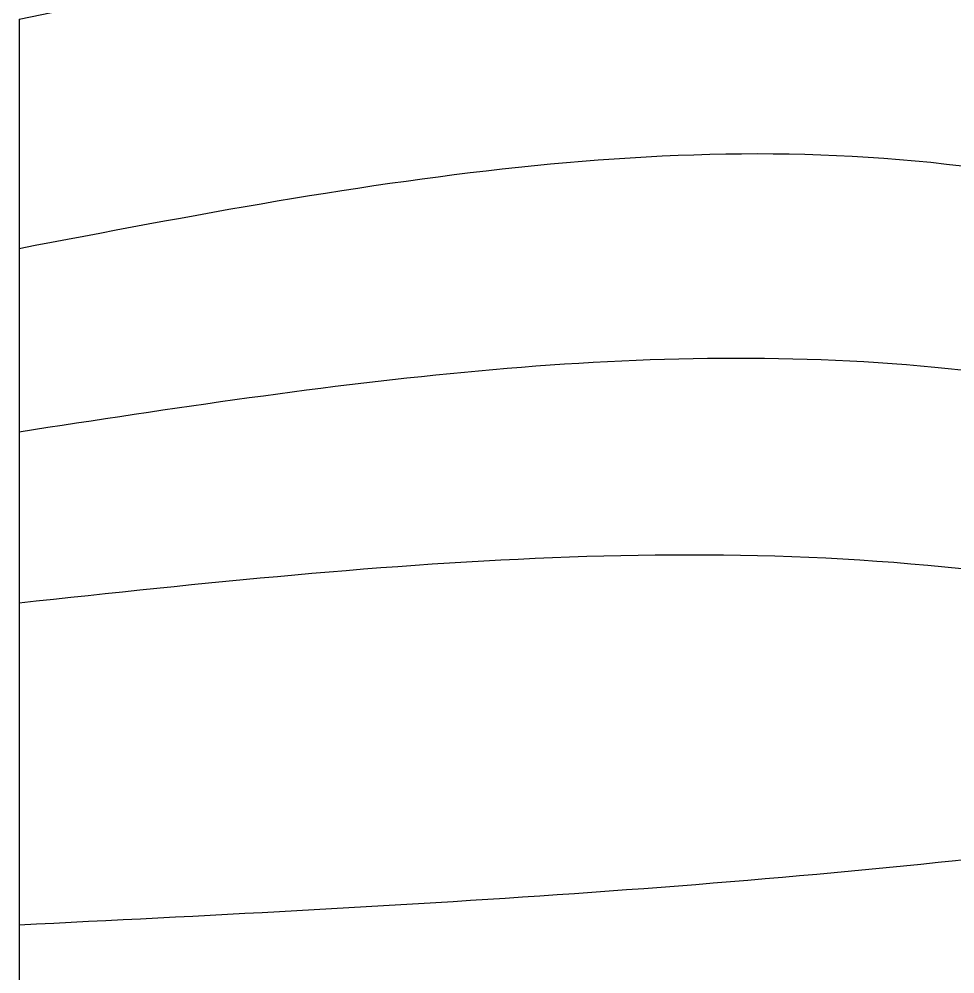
# Model space of a CAD drawing. Header units: centimetres. Extents: x 979 to 9691, y 560 to 2724.
# Drawn here: x 979 to 1512, y 1097 to 1642 of the extents above; entities that cross this region are included whole.
import ezdxf

# ---------------------------------------------------------------- set-up
doc = ezdxf.new("R2010")
doc.units = ezdxf.units.CM

msp = doc.modelspace()

# ---------------------------------------------------------------- linework, layer by layer
for p, q in [((978.73, 1641.73), (978.69, 1511)), ((978.69, 1511), (978.65, 1376.7)), ((978.65, 1376.7), (978.65, 1249.25)), ((978.65, 1249.25), (978.65, 1125.22)), ((978.65, 1125.22), (978.65, 990.91))]:
    msp.add_line(p, q)
for points, knots in [([(978.73, 1641.79), (1251.79, 1698.51), (1733.37, 1798.55), (2381.63, 1579.69), (2791.55, 1565.88), (2978.73, 1605.77)], [0, 0, 0, 0, 818.160799, 1442.919983, 2017.077223, 2017.077223, 2017.077223, 2017.077223]), ([(978.69, 1511), (1175.19, 1548.54), (1496.22, 1609.87), (1964.41, 1405.3), (2448.08, 1497.26), (2803.37, 1461.02), (2978.69, 1420.74), (2978.69, 1420.74), (2978.69, 1420.74), (2978.69, 1420.74), (2978.7, 1420.73), (2978.72, 1420.73), (2978.73, 1420.73)], [0, 0, 0, 0, 583.959178, 954.057204, 1476.268274, 2015.917714, 2015.917714, 2015.917714, 2015.918177, 2015.918177, 2015.918177, 2015.958032, 2015.958032, 2015.958032, 2015.958032]), ([(978.66, 1406.45), (1153.64, 1433.26), (1492.46, 1485.17), (2144.72, 1263.64), (2648.2, 1408.46), (2978.66, 1376.37), (2978.66, 1376.37), (2978.66, 1376.37), (2978.66, 1376.37), (2978.68, 1376.36), (2978.7, 1376.36), (2978.73, 1376.36)], [0, 0, 0, 0, 523.637079, 1013.900228, 2009.947904, 2009.947904, 2009.947904, 2009.948687, 2009.948687, 2009.948687, 2010.018952, 2010.018952, 2010.018952, 2010.018952]), ([(978.65, 1308.89), (1188.38, 1331.41), (1440.95, 1358.52), (1832.97, 1261.15), (2289.36, 1384.56), (2734.01, 1207.11), (2978.65, 1315.66), (2978.65, 1315.66), (2978.65, 1315.66), (2978.65, 1315.67), (2978.68, 1315.68), (2978.7, 1315.69), (2978.73, 1315.7)], [0, 0, 0, 0, 624.469152, 752.058387, 1199.951019, 2002.883229, 2002.883229, 2002.883229, 2002.885334, 2002.885334, 2002.885334, 2002.970377, 2002.970377, 2002.970377, 2002.970377]), ([(978.65, 1125.22), (1189.95, 1135.78), (1444.56, 1148.5), (1932.29, 1219.74), (2386.5, 1148.08), (2806.7, 1108.03), (2978.65, 1146.7), (2978.65, 1146.7), (2978.65, 1146.7), (2978.65, 1146.7), (2978.68, 1146.71), (2978.7, 1146.72), (2978.73, 1146.72)], [0, 0, 0, 0, 634.445237, 764.472437, 1475.410206, 2004.14526, 2004.14526, 2004.14526, 2004.146467, 2004.146467, 2004.146467, 2004.226908, 2004.226908, 2004.226908, 2004.226908])]:
    msp.add_open_spline(points, degree=3, knots=knots)

doc.saveas('drawing.dxf')
